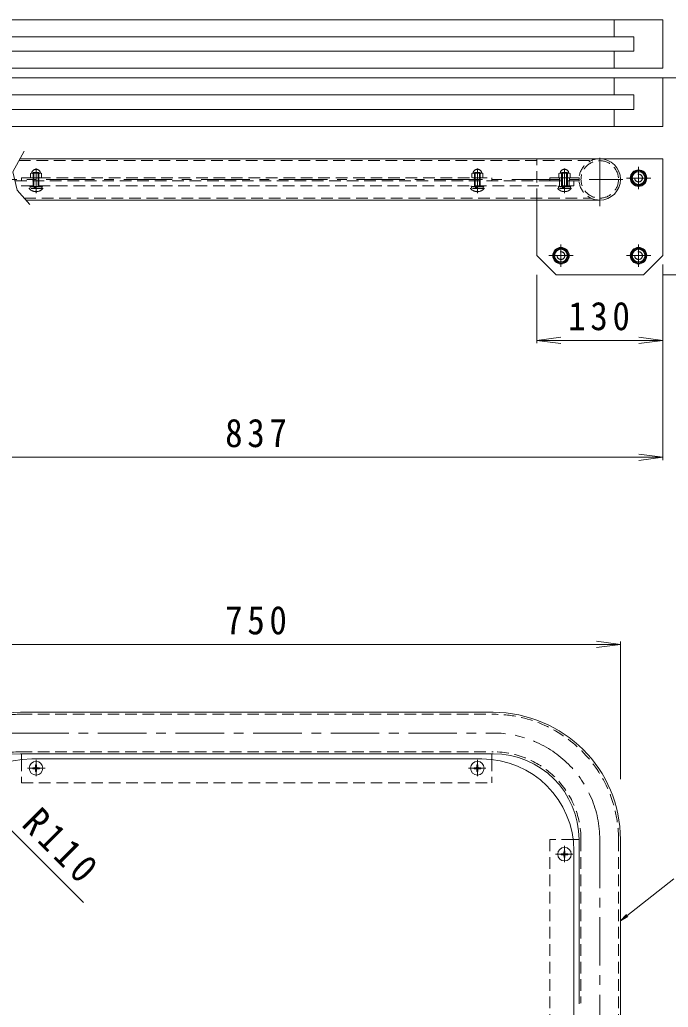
# Model space of a CAD drawing. Units: millimetres, scale not verified. Extents: x -852 to 1210, y -1360 to 1156.
# Drawn here: x -197 to 471, y 116 to 1135 of the extents above; entities that cross this region are included whole.
import ezdxf

# ---------------------------------------------------------------- set-up
doc = ezdxf.new("R2010")
doc.units = ezdxf.units.MM
doc.header["$LTSCALE"] = 10
for name, pattern in [('CHAIN1', [8, 5, -1, 1, -1]), ('DASHED1', [1.8, 1.2, -0.6]), ('DOUBLE_CHAIN1', [8.8, 5, -1, 0.6, -0.6, 0.6, -1])]:
    doc.linetypes.add(name, pattern=pattern)
for name, color, linetype, lineweight in [('0-0', 4, 'Continuous', 9), ('0-1', 3, 'CHAIN1', 9), ('0-2', 6, 'Continuous', 9), ('0-4', 7, 'Continuous', 9), ('0-5', 2, 'Continuous', 9), ('0-9', 2, 'Continuous', 9), ('0-A', 2, 'Continuous', 9), ('0-B', 2, 'Continuous', 9), ('0-E', 7, 'Continuous', 9), ('0-F', 7, 'Continuous', 9)]:
    doc.layers.add(name, color=color, linetype=linetype, lineweight=lineweight)
doc.styles.add('ＭＳ ゴシック', font='')
doc.styles.get('ＭＳ ゴシック').set_extended_font_data('MS Gothic')

msp = doc.modelspace()

# ---------------------------------------------------------------- linework, layer by layer
at = {"layer": '0-0', "linetype": 'DASHED1'}
for p, q in [((-198.08, 989.22), (391.62, 989.22)), ((335.64, 948.52), (335.64, 991.22)), ((-192.61, 950.52), (391.62, 950.52)), ((-196.66, 417.94), (290.64, 417.94)), ((-196.66, 379.24), (290.64, 379.24)), ((381.29, 288.59), (381.29, 119.82)), ((419.99, 288.59), (419.99, -675.06))]:
    msp.add_line(p, q, dxfattribs=at)
at = {"layer": '0-0'}
for p, q in [((-196.99, 991.22), (465.64, 991.22)), ((465.64, 891.22), (465.64, 991.22)), ((-190.88, 948.52), (400.64, 948.52)), ((335.64, 891.22), (335.64, 948.52)), ((355.64, 871.22), (335.64, 891.22)), ((465.64, 891.22), (445.64, 871.22)), ((355.64, 871.22), (445.64, 871.22)), ((-196.66, 419.94), (290.64, 419.94)), ((-196.66, 377.24), (290.64, 377.24)), ((379.29, 288.59), (379.29, 119.12)), ((421.99, 288.59), (421.99, -675.06))]:
    msp.add_line(p, q, dxfattribs=at)
at = {"layer": '0-0', "linetype": 'CHAIN1'}
for p, q in [((400.64, 942.18), (400.64, 997.9)), ((440.64, 982.72), (440.64, 959.72)), ((-330.16, 969.87), (424.44, 969.87)), ((453.14, 971.22), (428.13, 971.22)), ((360.64, 902.72), (360.64, 879.72)), ((440.64, 902.72), (440.64, 879.72)), ((373.14, 891.22), (348.13, 891.22)), ((453.14, 891.22), (428.13, 891.22)), ((-196.66, 398.59), (290.64, 398.59)), ((400.64, 288.59), (400.64, -675.06))]:
    msp.add_line(p, q, dxfattribs=at)
at = {"layer": '0-0', "linetype": 'DASHED1'}
msp.add_circle((400.64, 969.87), 19.35, dxfattribs=at)
for centre, radius, start, end in [((400.64, 969.87), 21.35, 90, 270), ((-196.66, 288.59), 129.35, 90, 180), ((290.64, 288.59), 129.35, 0, 90), ((-196.66, 288.59), 90.65, 90, 180), ((290.64, 288.59), 90.65, 0, 90)]:
    msp.add_arc(centre, radius, start, end, dxfattribs=at)
at = {"layer": '0-0'}
for centre, radius, start, end in [((400.64, 969.87), 21.35, 270, 90), ((-196.66, 288.59), 131.35, 90, 180), ((290.64, 288.59), 131.35, 0, 90), ((-196.66, 288.59), 88.65, 90, 180), ((290.64, 288.59), 88.65, 0, 90)]:
    msp.add_arc(centre, radius, start, end, dxfattribs=at)
at = {"layer": '0-0', "linetype": 'CHAIN1'}
for centre, start, end in [((-196.66, 288.59), 90, 180), ((290.64, 288.59), 0, 90)]:
    msp.add_arc(centre, 110, start, end, dxfattribs=at)
at = {"layer": '0-1'}
for p, q in [((-180.51, 955.53), (-180.51, 981.21)), ((274.49, 955.53), (274.49, 981.21)), ((364.29, 955.53), (364.29, 981.21)), ((-180.51, 354), (-180.51, 370.81)), ((274.49, 354), (274.49, 370.81)), ((-189.23, 362.24), (-171.2, 362.24)), ((283.21, 362.24), (265.17, 362.24)), ((364.29, 265.3), (364.29, 282.11)), ((373.01, 273.54), (354.97, 273.54))]:
    msp.add_line(p, q, dxfattribs=at)
at = {"layer": '0-1', "linetype": 'DASHED1'}
for p, q in [((289.49, 968.37), (289.49, 971.37)), ((349.29, 968.37), (349.29, 971.37)), ((361.29, 968.37), (349.29, 968.37)), ((359.29, 968.37), (359.29, 971.37)), ((379.29, 968.37), (367.29, 968.37)), ((369.29, 968.37), (369.29, 971.37)), ((-195.51, 371.31), (-195.51, 347.24)), ((289.49, 371.31), (289.49, 347.24)), ((-195.51, 347.24), (289.49, 347.24)), ((349.29, 288.59), (349.29, -521.46)), ((373.27, 288.59), (349.29, 288.59))]:
    msp.add_line(p, q, dxfattribs=at)
at = {"layer": '0-1', "linetype": 'Continuous'}
for p, q in [((-195.51, 377.24), (-195.51, 371.31)), ((289.49, 377.24), (289.49, 371.31)), ((379.29, 288.59), (373.27, 288.59))]:
    msp.add_line(p, q, dxfattribs=at)
at = {"layer": '0-1', "linetype": 'DASHED1'}
for points in [[(-195.51, 968.37), (-195.51, 971.37), (289.49, 971.37)], [(379.29, 968.37), (379.29, 971.37), (349.29, 971.37)]]:
    msp.add_lwpolyline(points, dxfattribs=at)
at = {"layer": '0-2', "linetype": 'DASHED1'}
for p, q in [((-202.17, 968.37), (349.29, 968.37)), ((358.99, 963.37), (358.99, 968.37)), ((368.99, 963.37), (368.99, 968.37)), ((373.99, 963.37), (373.99, 968.37)), ((373.99, 963.37), (-200.96, 963.37))]:
    msp.add_line(p, q, dxfattribs=at)
at = {"layer": '0-2'}
for p, q in [((278.99, 371.89), (-185.01, 371.89)), ((373.99, 276.89), (373.99, -546.11))]:
    msp.add_line(p, q, dxfattribs=at)
for centre, start, end in [((-185.01, 276.89), 90, 180), ((278.99, 276.89), 0, 90)]:
    msp.add_arc(centre, 95, start, end, dxfattribs=at)
at = {"layer": '0-4'}
for p, q in [((465.64, 680.14), (465.64, 882.05)), ((335.64, 800.8), (335.64, 871.22)), ((465.64, 800.8), (465.64, 871.22)), ((608.64, 871.22), (465.64, 871.22)), ((335.64, 803.8), (360.43, 807.06)), ((465.64, 803.8), (440.85, 807.06)), ((335.64, 803.8), (465.64, 803.8)), ((335.64, 803.8), (360.43, 800.54)), ((465.64, 803.8), (440.85, 800.54)), ((-371.66, 683.14), (465.64, 683.14)), ((465.64, 683.14), (440.85, 686.4)), ((465.64, 683.14), (440.85, 679.88)), ((-328.01, 489.94), (421.99, 489.94)), ((421.99, 489.94), (397.2, 493.21)), ((421.99, 489.94), (397.2, 486.68)), ((421.99, 492.94), (421.99, 351.01)), ((-131.68, 223.62), (-274.44, 366.38))]:
    msp.add_line(p, q, dxfattribs=at)
at = {"layer": '0-5', "color": 7, "linetype": 'DOUBLE_CHAIN1'}
msp.add_line((465.64, 1074.61), (921.5, 1074.61), dxfattribs=at)
at = {"layer": '0-9'}
for centre, radius in [((440.64, 971.22), 8.5), ((440.64, 971.22), 7.7), ((360.64, 891.22), 8.5), ((360.64, 891.22), 7.7), ((440.64, 891.22), 8.5), ((440.64, 891.22), 7.7)]:
    msp.add_circle(centre, radius, dxfattribs=at)
at = {"layer": '0-A', "linetype": 'DASHED1'}
for p, q in [((-185.01, 976.52), (-186.28, 975.79)), ((-186.28, 975.79), (-186.28, 971.94)), ((-185.28, 971.37), (-186.28, 971.94)), ((-185.28, 976.37), (-175.74, 976.37)), ((-184.76, 976.96), (-184.76, 977.34)), ((-177.51, 976.87), (-183.51, 976.87)), ((-183.51, 963.37), (-183.51, 976.87)), ((-183.4, 975.79), (-183.4, 971.94)), ((-182.64, 963.37), (-182.64, 976.87)), ((-178.38, 963.37), (-178.38, 976.87)), ((-177.62, 975.79), (-177.62, 971.94)), ((-177.51, 963.37), (-177.51, 976.87)), ((-176.26, 977.34), (-176.26, 976.96)), ((-176.01, 976.52), (-174.74, 975.79)), ((-175.74, 971.37), (-174.74, 971.94)), ((-174.74, 975.79), (-174.74, 971.94)), ((269.99, 976.52), (268.72, 975.79)), ((268.72, 975.79), (268.72, 971.94)), ((269.72, 971.37), (268.72, 971.94)), ((269.72, 976.37), (279.26, 976.37)), ((270.24, 976.96), (270.24, 977.34)), ((277.49, 976.87), (271.49, 976.87)), ((271.49, 963.37), (271.49, 976.87)), ((271.6, 975.79), (271.6, 971.94)), ((272.36, 963.37), (272.36, 976.87)), ((276.62, 963.37), (276.62, 976.87)), ((277.38, 975.79), (277.38, 971.94)), ((277.49, 963.37), (277.49, 976.87)), ((278.74, 977.34), (278.74, 976.96)), ((278.99, 976.52), (280.26, 975.79)), ((279.26, 971.37), (280.26, 971.94)), ((280.26, 975.79), (280.26, 971.94)), ((359.79, 976.52), (358.52, 975.79)), ((358.52, 975.79), (358.52, 971.94)), ((359.52, 971.37), (358.52, 971.94)), ((359.52, 976.37), (369.06, 976.37)), ((360.04, 976.96), (360.04, 977.34)), ((367.29, 976.87), (361.29, 976.87)), ((361.29, 963.37), (361.29, 976.87)), ((361.4, 975.79), (361.4, 971.94)), ((362.16, 963.37), (362.16, 976.87)), ((366.42, 963.37), (366.42, 976.87)), ((367.18, 975.79), (367.18, 971.94)), ((367.29, 963.37), (367.29, 976.87)), ((368.54, 977.34), (368.54, 976.96)), ((368.79, 976.52), (370.06, 975.79)), ((369.06, 971.37), (370.06, 971.94)), ((370.06, 975.79), (370.06, 971.94)), ((-187.51, 960.87), (-187.51, 960.45)), ((-173.51, 960.87), (-187.51, 960.87)), ((-186.61, 960.87), (-186.61, 962.37)), ((-182.51, 960.87), (-182.51, 962.37)), ((-181.51, 960.87), (-181.51, 962.37)), ((-174.41, 960.87), (-174.41, 962.37)), ((-174.01, 962.37), (-174.01, 963.37)), ((267.49, 960.87), (267.49, 960.45)), ((281.49, 960.87), (267.49, 960.87)), ((268.39, 960.87), (268.39, 962.37)), ((272.49, 960.87), (272.49, 962.37)), ((273.49, 960.87), (273.49, 962.37)), ((280.59, 960.87), (280.59, 962.37)), ((280.99, 962.37), (280.99, 963.37)), ((357.29, 960.87), (357.29, 960.45)), ((371.29, 960.87), (357.29, 960.87)), ((358.19, 960.87), (358.19, 962.37)), ((362.29, 960.87), (362.29, 962.37)), ((363.29, 960.87), (363.29, 962.37)), ((370.39, 960.87), (370.39, 962.37)), ((370.79, 962.37), (370.79, 963.37)), ((-180.03, 957.8), (-180.99, 957.8)), ((-180.99, 957.18), (-180.99, 957.8)), ((-180.03, 957.18), (-180.03, 957.8)), ((274.97, 957.8), (274.01, 957.8)), ((274.01, 957.18), (274.01, 957.8)), ((274.97, 957.18), (274.97, 957.8)), ((364.77, 957.8), (363.81, 957.8)), ((363.81, 957.18), (363.81, 957.8)), ((364.77, 957.18), (364.77, 957.8))]:
    msp.add_line(p, q, dxfattribs=at)
at = {"layer": '0-A'}
for p, q in [((-183.96, 361.76), (-181.76, 361.73)), ((-181.76, 362.76), (-181.26, 363)), ((-181.76, 361.73), (-181.26, 361.49)), ((-181.03, 363.49), (-181.26, 363)), ((-181.03, 361), (-181.26, 361.49)), ((-180.99, 365.69), (-181.03, 363.49)), ((-180.99, 358.79), (-181.03, 361)), ((-180.99, 365.69), (-180.03, 365.69)), ((-180.03, 365.69), (-179.99, 363.49)), ((-179.99, 363.49), (-179.76, 363)), ((-179.99, 361), (-179.76, 361.49)), ((-179.26, 362.76), (-179.76, 363)), ((-179.26, 361.73), (-179.76, 361.49)), ((-177.06, 361.76), (-179.26, 361.73)), ((271.04, 361.76), (273.24, 361.73)), ((273.24, 362.76), (273.74, 363)), ((273.24, 361.73), (273.74, 361.49)), ((273.97, 363.49), (273.74, 363)), ((273.97, 361), (273.74, 361.49)), ((274.01, 365.69), (273.97, 363.49)), ((274.97, 365.69), (274.01, 365.69)), ((274.97, 365.69), (275.01, 363.49)), ((274.97, 358.79), (275.01, 361)), ((275.01, 363.49), (275.24, 363)), ((275.01, 361), (275.24, 361.49)), ((275.74, 362.76), (275.24, 363)), ((275.74, 361.73), (275.24, 361.49)), ((277.94, 361.76), (275.74, 361.73)), ((363.81, 276.99), (363.77, 274.79)), ((364.77, 276.99), (363.81, 276.99)), ((364.77, 276.99), (364.81, 274.79)), ((360.84, 273.06), (363.04, 273.03)), ((363.04, 274.06), (363.54, 274.3)), ((363.04, 273.03), (363.54, 272.79)), ((363.77, 274.79), (363.54, 274.3)), ((363.77, 272.3), (363.54, 272.79)), ((364.77, 270.09), (364.81, 272.3)), ((364.81, 274.79), (365.04, 274.3)), ((364.81, 272.3), (365.04, 272.79)), ((365.54, 274.06), (365.04, 274.3)), ((365.54, 273.03), (365.04, 272.79)), ((367.74, 273.06), (365.54, 273.03))]:
    msp.add_line(p, q, dxfattribs=at)
at = {"layer": '0-A', "linetype": 'DASHED1'}
for points in [[(-173.51, 960.87), (-173.51, 960.45), (-187.51, 960.45)], [(-174.01, 962.37), (-187.01, 962.37), (-187.01, 963.37)], [(281.49, 960.87), (281.49, 960.45), (267.49, 960.45)], [(280.99, 962.37), (267.99, 962.37), (267.99, 963.37)], [(371.29, 960.87), (371.29, 960.45), (357.29, 960.45)], [(370.79, 962.37), (357.79, 962.37), (357.79, 963.37)]]:
    msp.add_lwpolyline(points, dxfattribs=at)
at = {"layer": '0-A'}
for points in [[(-183.96, 361.76), (-183.96, 362.72), (-181.76, 362.76)], [(-180.99, 358.79), (-180.03, 358.79), (-179.99, 361)], [(-177.06, 361.76), (-177.06, 362.72), (-179.26, 362.76)], [(271.04, 361.76), (271.04, 362.72), (273.24, 362.76)], [(274.97, 358.79), (274.01, 358.79), (273.97, 361)], [(277.94, 361.76), (277.94, 362.72), (275.74, 362.76)], [(360.84, 273.06), (360.84, 274.02), (363.04, 274.06)], [(364.77, 270.09), (363.81, 270.09), (363.77, 272.3)], [(367.74, 273.06), (367.74, 274.02), (365.54, 274.06)]]:
    msp.add_lwpolyline(points, dxfattribs=at)
for centre in [(-180.51, 362.24), (274.49, 362.24), (364.29, 273.54)]:
    msp.add_circle(centre, 7, dxfattribs=at)
at = {"layer": '0-A', "linetype": 'DASHED1'}
for centre, radius, start, end in [((-180.51, 975.87), 4.5, 19.18785, 160.81424), ((274.49, 975.87), 4.5, 19.18785, 160.81424), ((364.29, 975.87), 4.5, 19.18785, 160.81424), ((-185.28, 973.01), 3.36, 55.84544, 90), ((-185.28, 974.72), 3.36, 270, 304.15456), ((-185.26, 976.96), 0.5, 300.0011, 0), ((-180.51, 968.88), 7.49, 67.32349, 112.67651), ((-180.51, 978.85), 7.49, 247.32349, 292.67651), ((-175.74, 973.01), 3.36, 90, 124.15456), ((-175.74, 974.72), 3.36, 235.84544, 270), ((-175.76, 976.96), 0.5, 180, 239.9989), ((269.72, 973.01), 3.36, 55.84544, 90), ((269.72, 974.72), 3.36, 270, 304.15456), ((269.74, 976.96), 0.5, 300.0011, 0), ((274.49, 968.88), 7.49, 67.32349, 112.67651), ((274.49, 978.85), 7.49, 247.32349, 292.67651), ((279.26, 973.01), 3.36, 90, 124.15456), ((279.26, 974.72), 3.36, 235.84544, 270), ((279.24, 976.96), 0.5, 180, 239.9989), ((359.52, 973.01), 3.36, 55.84544, 90), ((359.52, 974.72), 3.36, 270, 304.15456), ((359.54, 976.96), 0.5, 300.0011, 0), ((364.29, 968.88), 7.49, 67.32349, 112.67651), ((364.29, 978.85), 7.49, 247.32349, 292.67651), ((369.06, 973.01), 3.36, 90, 124.15456), ((369.06, 974.72), 3.36, 235.84544, 270), ((369.04, 976.96), 0.5, 180, 239.9989), ((-180.51, 966.27), 9.1, 219.71515, 266.98228), ((-180.51, 966.27), 9.1, 273.01741, 320.28485), ((274.49, 966.27), 9.1, 219.71515, 266.98228), ((274.49, 966.27), 9.1, 273.01741, 320.28485), ((364.29, 966.27), 9.1, 219.71515, 266.98228), ((364.29, 966.27), 9.1, 273.01741, 320.28485)]:
    msp.add_arc(centre, radius, start, end, dxfattribs=at)
at = {"layer": '0-B'}
for points in [[(444.39, 964.72), (448.14, 971.22), (444.39, 977.72), (436.89, 977.72), (433.13, 971.22), (436.89, 964.72)], [(364.39, 884.72), (368.14, 891.22), (364.39, 897.72), (356.89, 897.72), (353.13, 891.22), (356.89, 884.72)], [(444.39, 884.72), (448.14, 891.22), (444.39, 897.72), (436.89, 897.72), (433.13, 891.22), (436.89, 884.72)]]:
    msp.add_lwpolyline(points, close=True, dxfattribs=at)
for centre in [(440.64, 971.22), (360.64, 891.22), (440.64, 891.22)]:
    msp.add_circle(centre, 6.5, dxfattribs=at)
at = {"layer": '0-B', "linetype": 'DASHED1'}
for centre in [(440.64, 971.22), (360.64, 891.22), (440.64, 891.22)]:
    msp.add_circle(centre, 4, dxfattribs=at)
at = {"layer": '0-E'}
for p, q in [((465.64, 1134.61), (-356.66, 1134.61)), ((415.64, 1117.11), (415.64, 1134.61)), ((465.64, 1084.61), (465.64, 1134.61)), ((-326.66, 1117.11), (435.64, 1117.11)), ((435.64, 1102.11), (435.64, 1117.11)), ((-326.66, 1102.11), (435.64, 1102.11)), ((415.64, 1084.61), (415.64, 1102.11)), ((465.64, 1084.61), (-471.66, 1084.61)), ((465.64, 1074.61), (-306.66, 1074.61)), ((415.64, 1057.11), (415.64, 1074.61)), ((465.64, 1024.61), (465.64, 1074.61)), ((-276.66, 1057.11), (435.64, 1057.11)), ((435.64, 1042.11), (435.64, 1057.11)), ((-276.66, 1042.11), (435.64, 1042.11)), ((415.64, 1024.61), (415.64, 1042.11)), ((465.64, 1024.61), (-306.66, 1024.61))]:
    msp.add_line(p, q, dxfattribs=at)
at = {"layer": '0-F'}
for p, q in [((476.85, 247.96), (421.99, 204.84)), ((421.99, 204.84), (428.28, 211.28)), ((421.99, 204.84), (429.73, 209.43))]:
    msp.add_line(p, q, dxfattribs=at)
msp.add_lwpolyline([(-192.76, 998.96), (-204.4, 977.62), (-199.88, 958.87), (-186.94, 943.99)], dxfattribs=at)

# ---------------------------------------------------------------- texts
at = {"layer": '0-4', "color": 2, "char_height": 29.33, "attachment_point": 7, "style": 'ＭＳ ゴシック'}
for s, insert in [('\\T1.27;\\W0.9;130', (368.14, 813.8)), ('\\T1.27;\\W0.9;837', (14.49, 693.14)), ('\\T1.27;\\W0.9;750', (14.49, 499.94))]:
    msp.add_mtext(s, dxfattribs=dict(at, insert=insert))
at = {"layer": '0-4', "color": 2, "insert": (-196.93, 303.01), "char_height": 29.33, "attachment_point": 7, "rotation": 315, "style": 'ＭＳ ゴシック'}
msp.add_mtext('\\T1.28;\\W0.9;R110', dxfattribs=at)

doc.saveas('drawing.dxf')
